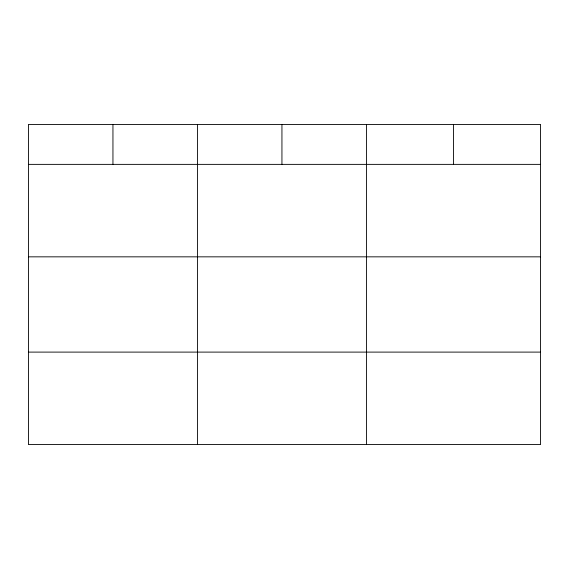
<?xml version="1.0" encoding="UTF-8"?>
<svg xmlns="http://www.w3.org/2000/svg" width="569" height="569" viewBox="0 0 569 569"><rect width="100%" height="100%" fill="white"/><g stroke="black" fill="none" stroke-linecap="round" stroke-linejoin="round"><path stroke-width="0.85" d="M540.55 256.839L540.55 124.426L28.45 124.426L28.45 444.574L540.55 444.574L540.55 256.839L28.45 256.839M28.45 164.37L540.55 164.37M28.45 352.104L540.55 352.104M453.493 124.426L453.493 164.37M366.436 124.426L366.436 444.574M281.94 124.426L281.94 164.37M197.443 124.426L197.443 444.574M112.947 124.426L112.947 164.37"/></g></svg>
